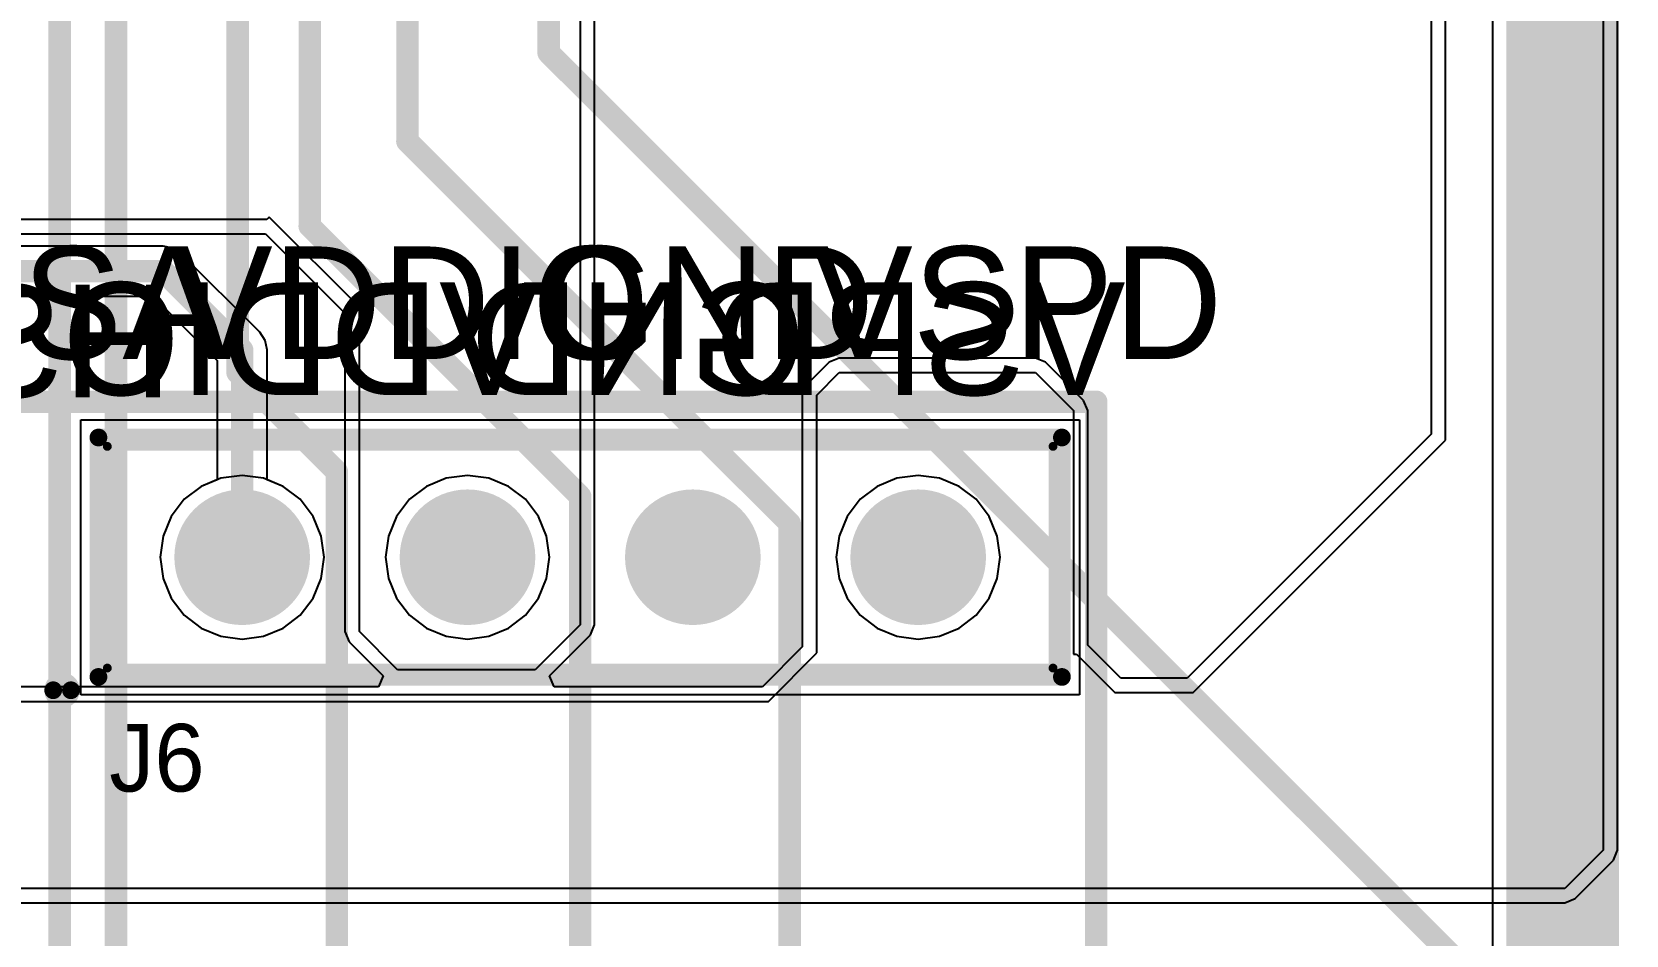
# Model space of a CAD drawing. Header units: millimetres. Extents: x 307 to 423, y 231 to 400.
# Drawn here: x 379.51 to 397.48, y 290.57 to 300.76 of the extents above; entities that cross this region are included whole.
import ezdxf

# ---------------------------------------------------------------- set-up
doc = ezdxf.new("R2010")
doc.units = ezdxf.units.MM
for name, color, linetype in [('BottomLayer', 5, 'Continuous'), ('BottomOverlay', 54, 'Continuous'), ('BottomSolder', 6, 'Continuous'), ('Mechanical13', 56, 'Continuous'), ('Mechanical15', 56, 'Continuous'), ('MidLayer1', 16, 'Continuous'), ('MidLayer2', 76, 'Continuous'), ('MultiLayer', 9, 'Continuous'), ('PadHoleLayer', 156, 'Continuous'), ('TopLayer', 1, 'Continuous'), ('TopOverlay', 2, 'Continuous'), ('TopSolder', 216, 'Continuous')]:
    doc.layers.add(name, color=color, linetype=linetype)

# ---------------------------------------------------------------- blocks, each defined once
blk = doc.blocks.new('61300411821_435')
at = {"layer": 'BottomLayer', "const_width": 0.765}
for points in [[(-4.192, 0, 1), (-3.428, 0, 1)], [(-1.652, 0, 1), (-0.888, 0, 1)], [(0.888, 0, 1), (1.652, 0, 1)], [(3.428, 0, 1), (4.192, 0, 1)]]:
    blk.add_lwpolyline(points, format="xyb", close=True, dxfattribs=at)
at = {"layer": 'BottomSolder', "const_width": 0.765}
for points in [[(-4.192, 0, 1), (-3.428, 0, 1)], [(-1.652, 0, 1), (-0.888, 0, 1)], [(0.888, 0, 1), (1.652, 0, 1)], [(3.428, 0, 1), (4.192, 0, 1)]]:
    blk.add_lwpolyline(points, format="xyb", close=True, dxfattribs=at)
at = {"layer": 'Mechanical13', "const_width": 0.1}
for points in [[(-5.33, -1.25), (-5.33, 1.25)], [(-5.33, 1.25), (5.33, 1.25)], [(5.33, -1.25), (5.33, 1.25)], [(-5.33, -1.25), (5.33, -1.25)]]:
    blk.add_lwpolyline(points, dxfattribs=at)
at = {"layer": 'Mechanical13', "const_width": 0.05}
for points in [[(-5.355, 1.25, 1), (-5.305, 1.25, 1)], [(-5.355, 1.25, 1), (-5.305, 1.25, 1)], [(5.305, 1.25, 1), (5.355, 1.25, 1)], [(5.305, 1.25, 1), (5.355, 1.25, 1)], [(-5.355, -1.25, 1), (-5.305, -1.25, 1)], [(-5.355, -1.25, 1), (-5.305, -1.25, 1)], [(5.305, -1.25, 1), (5.355, -1.25, 1)], [(5.305, -1.25, 1), (5.355, -1.25, 1)]]:
    blk.add_lwpolyline(points, format="xyb", close=True, dxfattribs=at)
at = {"layer": 'Mechanical15'}
for p, q in [((-5.63, -1.55), (-5.63, 1.55)), ((-5.63, 1.55), (5.63, 1.55)), ((5.63, 1.55), (5.63, -1.55)), ((5.63, -1.55), (-5.63, -1.55))]:
    blk.add_line(p, q, dxfattribs=at)
at = {"layer": 'MidLayer1', "const_width": 0.765}
for points in [[(-4.192, 0, 1), (-3.428, 0, 1)], [(-1.652, 0, 1), (-0.888, 0, 1)], [(0.888, 0, 1), (1.652, 0, 1)], [(3.428, 0, 1), (4.192, 0, 1)]]:
    blk.add_lwpolyline(points, format="xyb", close=True, dxfattribs=at)
at = {"layer": 'MidLayer2', "const_width": 0.765}
for points in [[(-4.192, 0, 1), (-3.428, 0, 1)], [(-1.652, 0, 1), (-0.888, 0, 1)], [(0.888, 0, 1), (1.652, 0, 1)], [(3.428, 0, 1), (4.192, 0, 1)]]:
    blk.add_lwpolyline(points, format="xyb", close=True, dxfattribs=at)
at = {"layer": 'MultiLayer', "const_width": 0.765}
for points in [[(-4.192, 0, 1), (-3.428, 0, 1)], [(-1.652, 0, 1), (-0.888, 0, 1)], [(0.888, 0, 1), (1.652, 0, 1)], [(3.428, 0, 1), (4.192, 0, 1)]]:
    blk.add_lwpolyline(points, format="xyb", close=True, dxfattribs=at)
at = {"layer": 'PadHoleLayer', "const_width": 0.51}
for points in [[(-4.065, 0, 1), (-3.555, 0, 1)], [(-1.525, 0, 1), (-1.015, 0, 1)], [(1.015, 0, 1), (1.525, 0, 1)], [(3.555, 0, 1), (4.065, 0, 1)]]:
    blk.add_lwpolyline(points, format="xyb", close=True, dxfattribs=at)
at = {"layer": 'TopLayer', "const_width": 0.765}
for points in [[(-4.192, 0, 1), (-3.428, 0, 1)], [(-1.652, 0, 1), (-0.888, 0, 1)], [(0.888, 0, 1), (1.652, 0, 1)], [(3.428, 0, 1), (4.192, 0, 1)]]:
    blk.add_lwpolyline(points, format="xyb", close=True, dxfattribs=at)
at = {"layer": 'TopOverlay', "const_width": 0.2}
for points in [[(-5.43, -1.35), (-5.43, 1.35)], [(-5.43, 1.35), (5.43, 1.35)], [(5.43, -1.35), (5.43, 1.35)], [(-5.43, -1.35), (5.43, -1.35)]]:
    blk.add_lwpolyline(points, dxfattribs=at)
at = {"layer": 'TopOverlay'}
for points, const_width in [([(-5.48, 1.35, 1), (-5.38, 1.35, 1)], 0.1), ([(-5.48, 1.35, 1), (-5.38, 1.35, 1)], 0.1), ([(5.38, 1.35, 1), (5.48, 1.35, 1)], 0.1), ([(5.38, 1.35, 1), (5.48, 1.35, 1)], 0.1), ([(-5.48, -1.35, 1), (-5.38, -1.35, 1)], 0.1), ([(-5.48, -1.35, 1), (-5.38, -1.35, 1)], 0.1), ([(5.38, -1.35, 1), (5.48, -1.35, 1)], 0.1), ([(5.38, -1.35, 1), (5.48, -1.35, 1)], 0.1), ([(-5.74, -1.5, 1), (-5.94, -1.5, 1)], 0.2), ([(-5.99, -1.5, 1), (-5.89, -1.5, 1)], 0.1), ([(-5.79, -1.5, 1), (-5.69, -1.5, 1)], 0.1)]:
    blk.add_lwpolyline(points, format="xyb", close=True, dxfattribs=dict(at, const_width=const_width))
at = {"layer": 'TopSolder', "const_width": 0.765}
for points in [[(-4.192, 0, 1), (-3.428, 0, 1)], [(-1.652, 0, 1), (-0.888, 0, 1)], [(0.888, 0, 1), (1.652, 0, 1)], [(3.428, 0, 1), (4.192, 0, 1)]]:
    blk.add_lwpolyline(points, format="xyb", close=True, dxfattribs=at)

msp = doc.modelspace()

# ---------------------------------------------------------------- linework, layer by layer
at = {"layer": 'BottomLayer'}
for p, q in [((395.972, 329.059), (395.972, 288.888)), ((381.415, 295.63), (381.224, 295.484)), ((381.638, 295.722), (381.415, 295.63)), ((381.877, 295.754), (381.638, 295.722)), ((382.116, 295.722), (381.877, 295.754)), ((382.338, 295.63), (382.116, 295.722)), ((382.529, 295.484), (382.338, 295.63)), ((383.955, 295.63), (383.764, 295.484)), ((384.178, 295.722), (383.955, 295.63)), ((384.417, 295.754), (384.178, 295.722)), ((384.656, 295.722), (384.417, 295.754)), ((384.878, 295.63), (384.656, 295.722)), ((385.069, 295.484), (384.878, 295.63)), ((389.035, 295.63), (388.844, 295.484)), ((389.258, 295.722), (389.035, 295.63)), ((389.497, 295.754), (389.258, 295.722)), ((389.736, 295.722), (389.497, 295.754)), ((389.958, 295.63), (389.736, 295.722)), ((390.149, 295.484), (389.958, 295.63)), ((381.224, 295.484), (381.078, 295.292)), ((382.676, 295.292), (382.529, 295.484)), ((383.764, 295.484), (383.618, 295.292)), ((385.216, 295.292), (385.069, 295.484)), ((388.844, 295.484), (388.698, 295.292)), ((390.296, 295.292), (390.149, 295.484)), ((381.078, 295.292), (380.985, 295.07)), ((382.768, 295.07), (382.676, 295.292)), ((383.618, 295.292), (383.525, 295.07)), ((385.308, 295.07), (385.216, 295.292)), ((388.698, 295.292), (388.605, 295.07)), ((390.388, 295.07), (390.296, 295.292)), ((380.985, 295.07), (380.954, 294.831)), ((382.8, 294.831), (382.768, 295.07)), ((383.525, 295.07), (383.494, 294.831)), ((385.34, 294.831), (385.308, 295.07)), ((388.605, 295.07), (388.574, 294.831)), ((390.42, 294.831), (390.388, 295.07)), ((380.954, 294.831), (380.985, 294.592)), ((382.768, 294.592), (382.8, 294.831)), ((383.494, 294.831), (383.525, 294.592)), ((385.308, 294.592), (385.34, 294.831)), ((388.574, 294.831), (388.605, 294.592)), ((390.388, 294.592), (390.42, 294.831)), ((380.985, 294.592), (381.078, 294.37)), ((382.676, 294.37), (382.768, 294.592)), ((383.525, 294.592), (383.618, 294.37)), ((385.216, 294.37), (385.308, 294.592)), ((388.605, 294.592), (388.698, 294.37)), ((390.296, 294.37), (390.388, 294.592)), ((381.078, 294.37), (381.224, 294.178)), ((382.529, 294.178), (382.676, 294.37)), ((383.618, 294.37), (383.764, 294.178)), ((385.069, 294.178), (385.216, 294.37)), ((388.698, 294.37), (388.844, 294.178)), ((390.149, 294.178), (390.296, 294.37)), ((381.224, 294.178), (381.415, 294.032)), ((382.338, 294.032), (382.529, 294.178)), ((383.764, 294.178), (383.955, 294.032)), ((384.878, 294.032), (385.069, 294.178)), ((388.844, 294.178), (389.035, 294.032)), ((389.958, 294.032), (390.149, 294.178)), ((381.415, 294.032), (381.638, 293.94)), ((382.116, 293.94), (382.338, 294.032)), ((383.955, 294.032), (384.178, 293.94)), ((384.656, 293.94), (384.878, 294.032)), ((389.035, 294.032), (389.258, 293.94)), ((389.736, 293.94), (389.958, 294.032)), ((381.638, 293.94), (381.877, 293.908)), ((381.877, 293.908), (382.116, 293.94)), ((384.178, 293.94), (384.417, 293.908)), ((384.417, 293.908), (384.656, 293.94)), ((389.258, 293.94), (389.497, 293.908)), ((389.497, 293.908), (389.736, 293.94))]:
    msp.add_line(p, q, dxfattribs=at)
at = {"layer": 'BottomLayer', "const_width": 1.27}
msp.add_lwpolyline([(396.763, 288.56), (396.763, 329.059)], dxfattribs=at)
at = {"layer": 'MidLayer1'}
for p, q in [((381.415, 295.63), (381.224, 295.484)), ((381.638, 295.722), (381.415, 295.63)), ((381.877, 295.754), (381.638, 295.722)), ((382.116, 295.722), (381.877, 295.754)), ((382.338, 295.63), (382.116, 295.722)), ((382.529, 295.484), (382.338, 295.63)), ((383.955, 295.63), (383.764, 295.484)), ((384.178, 295.722), (383.955, 295.63)), ((384.417, 295.754), (384.178, 295.722)), ((384.656, 295.722), (384.417, 295.754)), ((384.878, 295.63), (384.656, 295.722)), ((385.069, 295.484), (384.878, 295.63)), ((389.035, 295.63), (388.844, 295.484)), ((389.258, 295.722), (389.035, 295.63)), ((389.497, 295.754), (389.258, 295.722)), ((389.736, 295.722), (389.497, 295.754)), ((389.958, 295.63), (389.736, 295.722)), ((390.149, 295.484), (389.958, 295.63)), ((381.224, 295.484), (381.078, 295.292)), ((382.676, 295.292), (382.529, 295.484)), ((383.764, 295.484), (383.618, 295.292)), ((385.216, 295.292), (385.069, 295.484)), ((388.844, 295.484), (388.698, 295.292)), ((390.296, 295.292), (390.149, 295.484)), ((381.078, 295.292), (380.985, 295.07)), ((382.768, 295.07), (382.676, 295.292)), ((383.618, 295.292), (383.525, 295.07)), ((385.308, 295.07), (385.216, 295.292)), ((388.698, 295.292), (388.605, 295.07)), ((390.388, 295.07), (390.296, 295.292)), ((380.985, 295.07), (380.954, 294.831)), ((382.8, 294.831), (382.768, 295.07)), ((383.525, 295.07), (383.494, 294.831)), ((385.34, 294.831), (385.308, 295.07)), ((388.605, 295.07), (388.574, 294.831)), ((390.42, 294.831), (390.388, 295.07)), ((380.954, 294.831), (380.985, 294.592)), ((382.768, 294.592), (382.8, 294.831)), ((383.494, 294.831), (383.525, 294.592)), ((385.308, 294.592), (385.34, 294.831)), ((388.574, 294.831), (388.605, 294.592)), ((390.388, 294.592), (390.42, 294.831)), ((380.985, 294.592), (381.078, 294.37)), ((382.676, 294.37), (382.768, 294.592)), ((383.525, 294.592), (383.618, 294.37)), ((385.216, 294.37), (385.308, 294.592)), ((388.605, 294.592), (388.698, 294.37)), ((390.296, 294.37), (390.388, 294.592)), ((381.078, 294.37), (381.224, 294.178)), ((382.529, 294.178), (382.676, 294.37)), ((383.618, 294.37), (383.764, 294.178)), ((385.069, 294.178), (385.216, 294.37)), ((388.698, 294.37), (388.844, 294.178)), ((390.149, 294.178), (390.296, 294.37)), ((381.224, 294.178), (381.415, 294.032)), ((382.338, 294.032), (382.529, 294.178)), ((383.764, 294.178), (383.955, 294.032)), ((384.878, 294.032), (385.069, 294.178)), ((388.844, 294.178), (389.035, 294.032)), ((389.958, 294.032), (390.149, 294.178)), ((381.415, 294.032), (381.638, 293.94)), ((382.116, 293.94), (382.338, 294.032)), ((383.955, 294.032), (384.178, 293.94)), ((384.656, 293.94), (384.878, 294.032)), ((389.035, 294.032), (389.258, 293.94)), ((389.736, 293.94), (389.958, 294.032)), ((381.638, 293.94), (381.877, 293.908)), ((381.877, 293.908), (382.116, 293.94)), ((384.178, 293.94), (384.417, 293.908)), ((384.417, 293.908), (384.656, 293.94)), ((389.258, 293.94), (389.497, 293.908)), ((389.497, 293.908), (389.736, 293.94))]:
    msp.add_line(p, q, dxfattribs=at)
at = {"layer": 'MidLayer2', "const_width": 0.254}
for points in [[(385.331, 300.521), (385.331, 332.702)], [(383.74, 299.522), (383.74, 331.629)], [(380.454, 282.969), (380.454, 331.204)], [(382.639, 331.102), (382.639, 298.565)], [(381.826, 296.914), (381.826, 331.026)], [(379.819, 282.817), (379.819, 330.696)], [(385.331, 300.521), (400.317, 285.535)], [(383.74, 299.522), (388.049, 295.212)], [(382.639, 298.565), (385.687, 295.517)], [(381.826, 296.914), (382.944, 295.796)], [(382.944, 281.801), (382.944, 295.796)], [(385.687, 282.36), (385.687, 295.517)], [(388.049, 282.766), (388.049, 295.212)]]:
    msp.add_lwpolyline(points, dxfattribs=at)
at = {"layer": 'MidLayer2', "const_width": 0.127}
for points in [[(385.268, 300.521, 1), (385.395, 300.521, 1)], [(385.268, 300.521, 1), (385.395, 300.521, 1)], [(383.676, 299.522, 1), (383.803, 299.522, 1)], [(383.676, 299.522, 1), (383.803, 299.522, 1)], [(382.575, 298.565, 1), (382.702, 298.565, 1)], [(382.575, 298.565, 1), (382.702, 298.565, 1)], [(381.762, 296.914, 1), (381.889, 296.914, 1)], [(381.762, 296.914, 1), (381.889, 296.914, 1)], [(382.88, 295.796, 1), (383.007, 295.796, 1)], [(382.88, 295.796, 1), (383.007, 295.796, 1)], [(385.623, 295.517, 1), (385.75, 295.517, 1)], [(385.623, 295.517, 1), (385.75, 295.517, 1)], [(387.985, 295.212, 1), (388.112, 295.212, 1)], [(387.985, 295.212, 1), (388.112, 295.212, 1)]]:
    msp.add_lwpolyline(points, format="xyb", close=True, dxfattribs=at)
at = {"layer": 'TopLayer'}
for p, q in [((397.218, 313.246), (397.218, 291.529)), ((397.381, 291.529), (397.381, 313.246)), ((395.44, 296.152), (395.44, 312.408)), ((395.278, 310.015), (395.278, 296.219)), ((385.687, 301.049), (385.687, 294.069)), ((385.849, 294.069), (385.849, 301.049)), ((382.182, 298.666), (382.156, 298.641)), ((383.198, 297.65), (382.182, 298.666)), ((382.156, 298.641), (367.907, 298.641)), ((367.974, 298.479), (382.14, 298.479)), ((380.988, 298.339), (376.822, 298.339)), ((381.096, 298.318), (380.988, 298.339)), ((380.988, 298.339), (380.988, 298.339)), ((381.187, 298.257), (381.096, 298.318)), ((382.14, 298.479), (383.035, 297.583)), ((382.076, 297.368), (381.187, 298.257)), ((376.939, 297.774), (380.871, 297.774)), ((380.871, 297.774), (381.594, 297.051)), ((383.198, 293.993), (383.198, 297.65)), ((383.035, 297.583), (383.035, 293.993)), ((382.138, 297.276), (382.076, 297.368)), ((382.076, 297.368), (382.076, 297.368)), ((382.159, 297.168), (382.138, 297.276)), ((381.594, 297.051), (381.594, 295.704)), ((382.159, 295.704), (382.159, 297.168)), ((382.159, 297.168), (382.159, 297.168)), ((388.608, 297.076), (388.493, 297.029)), ((390.818, 297.076), (388.608, 297.076)), ((390.932, 297.029), (390.818, 297.076)), ((388.493, 297.029), (388.239, 296.775)), ((388.354, 296.66), (388.608, 296.914)), ((388.608, 296.914), (390.818, 296.914)), ((390.818, 296.914), (391.247, 296.484)), ((391.362, 296.599), (390.932, 297.029)), ((388.239, 296.775), (388.191, 296.66)), ((388.191, 296.66), (388.191, 293.819)), ((388.354, 293.751), (388.354, 296.66)), ((391.41, 296.484), (391.362, 296.599)), ((391.247, 296.484), (391.247, 293.739)), ((391.41, 293.841), (391.41, 296.484)), ((395.278, 296.219), (392.528, 293.469)), ((392.596, 293.307), (395.44, 296.152)), ((381.415, 295.63), (381.224, 295.484)), ((381.594, 295.704), (381.415, 295.63)), ((382.338, 295.63), (382.159, 295.704)), ((382.529, 295.484), (382.338, 295.63)), ((381.224, 295.484), (381.078, 295.292)), ((382.676, 295.292), (382.529, 295.484)), ((381.078, 295.292), (380.985, 295.07)), ((382.768, 295.07), (382.676, 295.292)), ((380.985, 295.07), (380.954, 294.831)), ((382.8, 294.831), (382.768, 295.07)), ((380.954, 294.831), (380.985, 294.592)), ((382.768, 294.592), (382.8, 294.831)), ((380.985, 294.592), (381.078, 294.37)), ((382.676, 294.37), (382.768, 294.592)), ((381.078, 294.37), (381.224, 294.178)), ((382.529, 294.178), (382.676, 294.37)), ((381.224, 294.178), (381.415, 294.032)), ((382.338, 294.032), (382.529, 294.178)), ((381.415, 294.032), (381.638, 293.94)), ((382.116, 293.94), (382.338, 294.032)), ((383.035, 293.993), (383.083, 293.878)), ((383.629, 293.561), (383.198, 293.993)), ((385.687, 294.069), (385.179, 293.561)), ((385.802, 293.954), (385.849, 294.069)), ((381.638, 293.94), (381.877, 293.908)), ((381.877, 293.908), (382.116, 293.94)), ((383.083, 293.878), (383.466, 293.495)), ((385.342, 293.495), (385.802, 293.954)), ((388.191, 293.819), (387.741, 293.368)), ((391.781, 293.469), (391.41, 293.841)), ((387.808, 293.205), (388.354, 293.751)), ((391.247, 293.739), (391.282, 293.739)), ((391.282, 293.739), (391.714, 293.307)), ((383.466, 293.495), (383.413, 293.368)), ((385.179, 293.561), (383.629, 293.561)), ((385.395, 293.368), (385.342, 293.495)), ((392.528, 293.469), (391.781, 293.469)), ((383.413, 293.368), (373.638, 293.368)), ((387.741, 293.368), (385.395, 293.368)), ((391.714, 293.307), (392.596, 293.307)), ((373.571, 293.205), (387.808, 293.205)), ((397.218, 291.529), (396.787, 291.097)), ((397.333, 291.414), (397.381, 291.529)), ((396.901, 290.982), (397.333, 291.414)), ((396.787, 291.097), (348.984, 291.097)), ((396.787, 290.935), (396.901, 290.982)), ((348.984, 290.935), (396.787, 290.935))]:
    msp.add_line(p, q, dxfattribs=at)
at = {"layer": 'TopLayer', "const_width": 0.254}
for points in [[(376.822, 298.057), (380.988, 298.057)], [(380.988, 298.057), (381.877, 297.168)], [(381.877, 294.831), (381.877, 297.168)]]:
    msp.add_lwpolyline(points, dxfattribs=at)
at = {"layer": 'TopLayer', "const_width": 0.127}
for points in [[(380.924, 298.057, 1), (381.051, 298.057, 1)], [(380.924, 298.057, 1), (381.051, 298.057, 1)], [(381.813, 297.168, 1), (381.94, 297.168, 1)], [(381.813, 297.168, 1), (381.94, 297.168, 1)], [(381.813, 294.831, 1), (381.94, 294.831, 1)]]:
    msp.add_lwpolyline(points, format="xyb", close=True, dxfattribs=at)
at = {"layer": 'TopOverlay', "const_width": 0.254}
for points in [[(377, 296.584), (391.503, 296.584)], [(391.503, 285.458), (391.503, 296.584)]]:
    msp.add_lwpolyline(points, dxfattribs=at)
at = {"layer": 'TopOverlay', "const_width": 0.127}
msp.add_lwpolyline([(391.44, 296.584, 1), (391.567, 296.584, 1)], format="xyb", close=True, dxfattribs=at)
msp.add_lwpolyline([(391.44, 296.584, 1), (391.567, 296.584, 1)], format="xyb", close=True, dxfattribs=at)

# ---------------------------------------------------------------- block references
msp.add_blockref('61300411821_435', (385.687, 294.831))

# ---------------------------------------------------------------- texts
at = {"layer": 'BottomOverlay', "text_generation_flag": 2}
for s, p in [('VDDIO', (385.23, 296.66)), ('GND', (388.227, 296.66)), ('VSPD', (391.834, 296.66)), ('HSA', (381.089, 296.634))]:
    msp.add_text(s, height=1.27, rotation=360, dxfattribs=at).set_placement(p)
at = {"layer": 'TopOverlay'}
for s, p in [('HSA', (378.168, 297.066)), ('VDDIO', (381.089, 297.066)), ('GND', (385.23, 297.066)), ('VSPD', (388.303, 297.066))]:
    msp.add_text(s, height=1.27, rotation=360, dxfattribs=at).set_placement(p)
msp.add_text('J6', height=0.762, dxfattribs=at).set_placement((380.378, 292.189))

doc.saveas('drawing.dxf')
